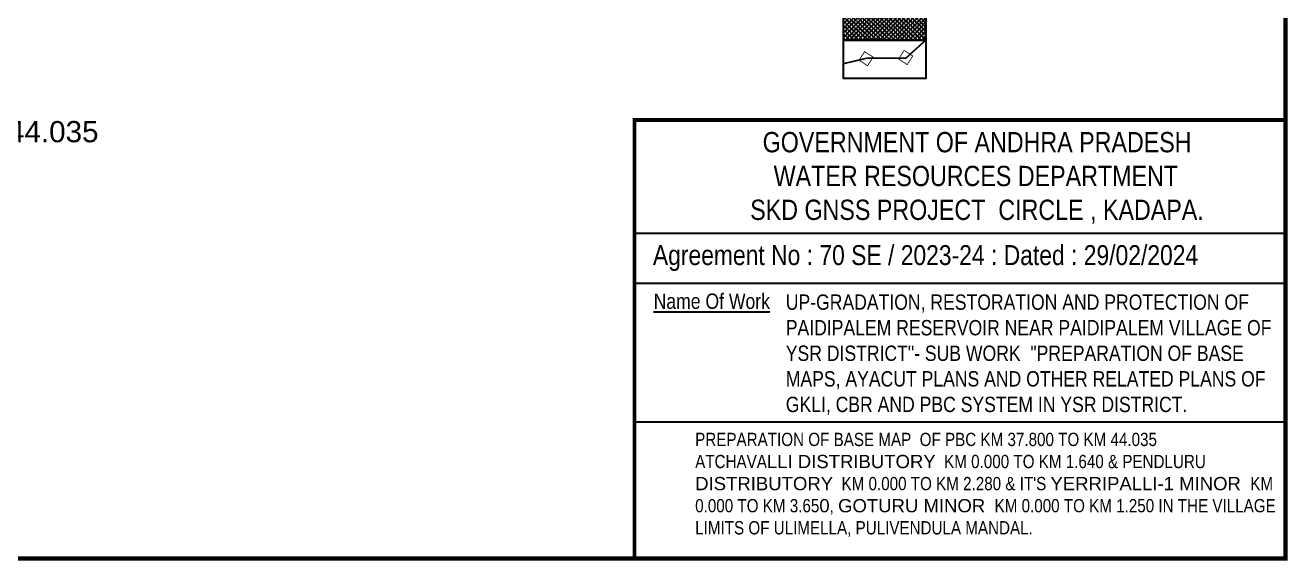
# Model space of a CAD drawing. Header units: inches. Extents: x 203305 to 209081, y 1595524 to 1601295.
# Drawn here: x 206997 to 209081, y 1595524 to 1596409 of the extents above; entities that cross this region are included whole.
import ezdxf
from ezdxf import colors
from ezdxf.entities.mleader import LeaderData, LeaderLine
from ezdxf.math import Vec2, Vec3

# ---------------------------------------------------------------- set-up
doc = ezdxf.new("R2010")
doc.units = ezdxf.units.IN
doc.header["$LTSCALE"] = 15
doc.header["$MEASUREMENT"] = 0
doc.linetypes.add('ACAD_ISO02W100', pattern=[15, 12, -3])
for name, color, linetype in [('FRAME 025', 7, 'Continuous'), ('PAPER SIZE', 5, 'Continuous'), ('PLOT NO', 7, 'Continuous'), ('STREAMS', 4, 'Continuous'), ('TITLEBLOCK', 7, 'Continuous'), ('VILLAGE', 7, 'Continuous'), ('VILLAGE BOUNDRY', 5, 'Continuous'), ('VILLAGE STONES', 240, 'Continuous')]:
    doc.layers.add(name, color=color, linetype=linetype)
doc.styles.add('ARIALN', font='ARIALN.TTF')
doc.styles.get("Standard").update_dxf_attribs({"font": 'arial.ttf'})

msp = doc.modelspace()

# ---------------------------------------------------------------- hatches: boundary and pattern name
at = {"layer": 'VILLAGE', "linetype": 'Continuous'}
h = msp.add_hatch(dxfattribs=at)
h.set_pattern_fill('SACNCR', color=256, scale=54.320212, angle=1.5303, style=0)
h.set_pattern_definition([(46.53031993, (-306349.2985, 466964.8784), (-3.695837926, 3.503504088), []), (46.53031993, (-306345.699, 466964.9746), (-3.695837926, 3.503504088), [0, -5.092519894])])
h.paths.add_polyline_path([(208347.8, 1596448.5), (208483.6, 1596448.5), (208483.6, 1596384.8), (208347.8, 1596384.8)])

# ---------------------------------------------------------------- linework, layer by layer
at = {"color": 5, "const_width": 7.28}
msp.add_lwpolyline([(203308.2, 1600797.1), (209077.4, 1600797.1), (209077.4, 1595528), (203308.2, 1595528)], close=True, dxfattribs=at)
at = {"layer": 'FRAME 025', "lineweight": -3, "elevation": 9.1}
for points in [[(208002.6, 1596065.9), (209077.4, 1596065.9)], [(208002.2, 1595983), (209076.9, 1595983)], [(207999.8, 1595753.9), (209074.6, 1595753.9)]]:
    msp.add_lwpolyline(points, dxfattribs=at)
at = {"layer": 'PAPER SIZE', "color": 5, "const_width": 6.4, "elevation": 9.1}
msp.add_lwpolyline([(209077.4, 1595528), (208002.6, 1595528), (208002.6, 1596252.6), (209077.4, 1596252.6)], close=True, dxfattribs=at)
at = {"layer": 'PLOT NO', "elevation": 9.9}
for points in [[(208347.8, 1596448.5), (208483.6, 1596448.5), (208483.6, 1596384.8), (208347.8, 1596384.8)], [(208347.8, 1596384.8), (208483.6, 1596384.8), (208483.6, 1596321.1), (208347.8, 1596321.1)]]:
    msp.add_lwpolyline(points, close=True, dxfattribs=at)
at = {"layer": 'STREAMS'}
msp.add_spline([(207260.3, 1596444.1), (207195.4, 1596459.2), (207144, 1596466.8), (207091.3, 1596479.1), (207053.8, 1596469.4), (206997.5, 1596445.1), (206961.5, 1596423.7), (206932, 1596409.3), (206915.3, 1596427.1), (206905.9, 1596437.9), (206865.2, 1596419.8), (206839.5, 1596394.1), (206811.9, 1596385.3), (206730.6, 1596422), (206715.7, 1596444.4), (206699.5, 1596472.5), (206712.5, 1596472.4), (206736.3, 1596440.6), (206769.4, 1596420.9), (206797.9, 1596401.7), (206832.4, 1596376.9)], degree=3, dxfattribs=at)
at = {"layer": 'VILLAGE BOUNDRY', "linetype": 'ACAD_ISO02W100', "ltscale": 2, "const_width": 2.66, "elevation": 9.9}
msp.add_lwpolyline([(208347.8, 1596345.8), (208385.4, 1596354.6), (208450.3, 1596354.6), (208483.6, 1596384.8)], dxfattribs=at)
at = {"layer": 'VILLAGE STONES', "const_width": 1.35, "elevation": 9.9}
for points in [[(208373.2, 1596351.5), (208382.4, 1596365.7), (208396.6, 1596356.5), (208387.4, 1596342.3)], [(208438.5, 1596353.4), (208447.7, 1596367.6), (208461.9, 1596358.4), (208452.7, 1596344.2)]]:
    msp.add_lwpolyline(points, close=True, dxfattribs=at)

# ---------------------------------------------------------------- texts
at = {"layer": 'TITLEBLOCK', "extrusion": (0.000201441, 0.004807, 0.999988), "style": 'ARIALN'}
msp.add_text('%%UName Of Work', height=25.347, rotation=359.9999, dxfattribs=at).set_placement((208034.1, 1595921.9, 7719.5))
at = {"layer": 'TITLEBLOCK', "extrusion": (0.000201441, 0.004807, 0.999988), "attachment_point": 1, "text_direction": (1, -1e-06, -0.000201), "style": 'ARIALN'}
for s, insert, char_height, width in [('\\pi43.85766;GOVERNMENT OF ANDHRA PRADESH  \\P\\pi62.09279;WATER RESOURCES DEPARTMENT      \\P\\pi23.35885;SKD GNSS PROJECT  CIRCLE , KADAPA.', (208170.2, 1596232.8, 4), 33.521, 790.597), ('Agreement No : 70 SE / 2023-24 : Dated : 29/02/2024', (208032.9, 1596045.9, 3.1), 32.952, 1063.637), ('UP-GRADATION, RESTORATION AND PROTECTION OF PAIDIPALEM RESERVOIR NEAR PAIDIPALEM VILLAGE OF YSR DISTRICT"- SUB WORK  "PREPARATION OF BASE MAPS, AYACUT PLANS AND OTHER RELATED PLANS OF GKLI, CBR AND PBC SYSTEM IN YSR DISTRICT.', (208252.3, 1595964.4, 3.8), 25.3474, 818.182), ("PREPARATION OF BASE MAP  OF PBC KM {\\C1;37.800} TO KM {\\C1;44.035} {\\C1;\\PATCHAVA\\fArial|b0|i0|c0|p34;LLI DISTRIBUTORY\\fArial Narrow|b0|i0|c0|p34;  }KM {\\C1;0.000 }TO KM {\\C1;1.640 & PENDLURU\\fArial|b0|i0|c0|p34; DISTRIBUTORY\\fArial Narrow|b0|i0|c0|p34;  }KM {\\C1;0.000 }TO KM {\\C1;2.280 & IT'S \\f@Arial Unicode MS|b0|i0|c0|p34;YERRIPALLI-1 MINOR \\fArial Narrow|b0|i0|c0|p34; }KM {\\C1;0.000 }TO KM {\\C1;3.65\\f@Arial Unicode MS|b0|i0|c0|p34;0\\fArial Narrow|b0|i0|c0|p34;, \\f@Arial Unicode MS|b0|i0|c0|p34;GOTURU MINOR \\fArial Narrow|b0|i0|c0|p34; }KM {\\C1;0.000 }TO KM {\\C1;1.250 }IN THE VILLAGE LIMITS OF {\\C5;ULIMELLA}, {\\C5;PULIVENDULA} MANDAL.", (208102.7, 1595735.8, 0.8), 21.8938, 985.712)]:
    msp.add_mtext(s, dxfattribs=dict(at, insert=insert, char_height=char_height, width=width))

# ---------------------------------------------------------------- leaders
at = {"layer": 'VILLAGE STONES', "color": 1}
ml = msp.add_multileader_mtext('Standard', dxfattribs=at)
ml.set_content('KM 44.035', color=1)
ml.set_leader_properties()
ml.build(insert=Vec2(0, 0))
ml.multileader.update_dxf_attribs({"dogleg_length": 0.36, "arrow_head_size": 45})
ctx = ml.context
ctx.base_point, ctx.char_height, ctx.arrow_head_size, ctx.landing_gap_size, ctx.plane_origin = Vec3(206881.1, 1596233.1), 35, 45, 0.09, Vec3(207351.3, 1596490.7)
notes = []
notes.append((ctx, [(0, (1, 1, 0), (206881.1, 1596233.1), (1, 0), 1.396927018504357e-11, [(0, [(206740.7, 1596266.1)], 0, [])])]))
ctx.mtext.insert, ctx.mtext.flow_direction = Vec3(206881.2, 1596250.9), 5
for ctx, leaders in notes:
    for number, flags, end, landing, length, lines in leaders:
        leader = LeaderData()
        leader.index, (leader.has_last_leader_line, leader.has_dogleg_vector, leader.attachment_direction) = number, flags
        leader.last_leader_point, leader.dogleg_vector, leader.dogleg_length = Vec3(end), Vec3(landing), length
        for number, points, colour, breaks in lines:
            line = LeaderLine()
            line.index, line.vertices, line.color, line.breaks = number, Vec3.list(points), colors.encode_raw_color(colour), breaks
            leader.lines.append(line)
        ctx.leaders.append(leader)

doc.saveas('drawing.dxf')
